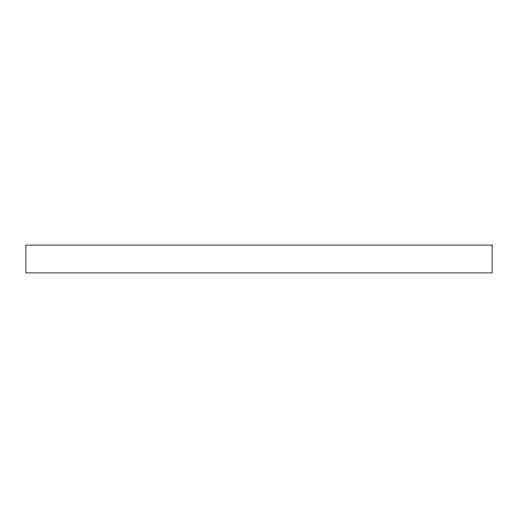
<?xml version="1.0" encoding="UTF-8"?>
<svg xmlns="http://www.w3.org/2000/svg" width="518" height="518" viewBox="0 0 518 518"><rect width="100%" height="100%" fill="white"/><g stroke="black" fill="none" stroke-linecap="round" stroke-linejoin="round"><path stroke-width="0.78" d="M492.1 245.085L25.9 245.085L25.9 272.915L492.1 272.915L492.1 245.085"/></g></svg>
